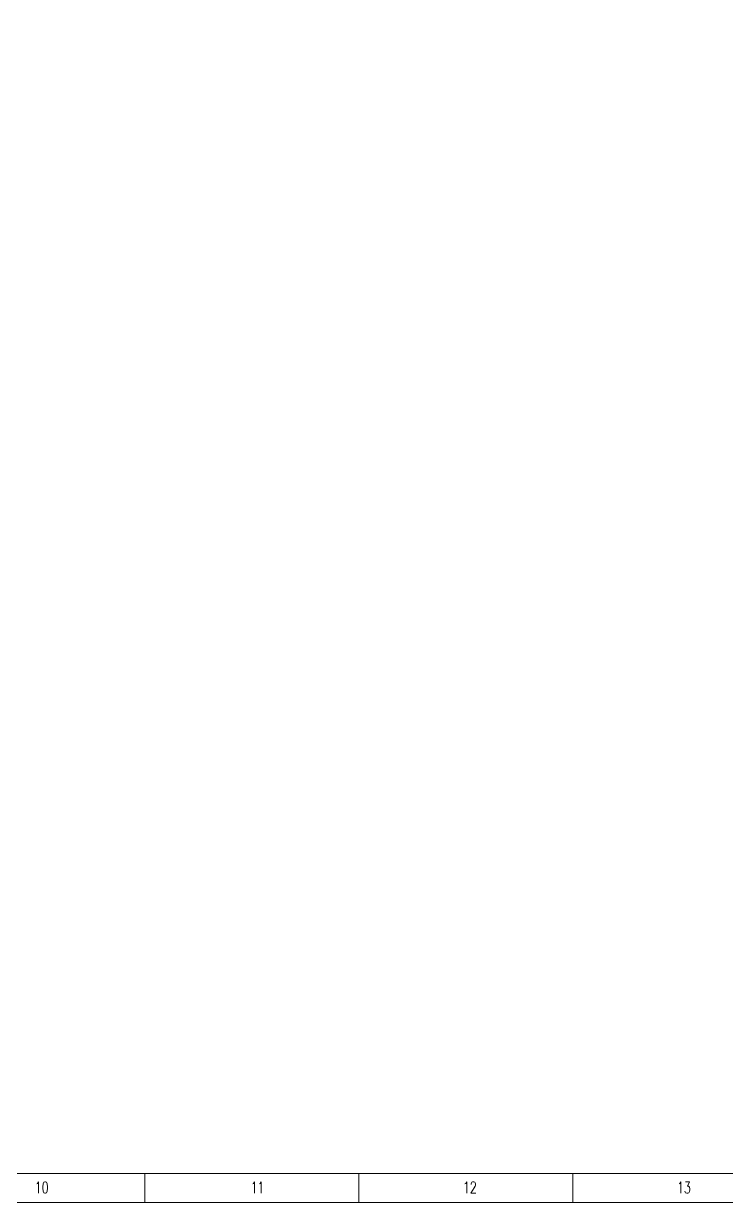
# Model space of a CAD drawing. Header units: inches. Extents: x -1128 to 651, y 96 to 845.
# Drawn here: x 531.4 to 591.1, y 638.9 to 739 of the extents above; entities that cross this region are included whole.
import ezdxf

# ---------------------------------------------------------------- set-up
doc = ezdxf.new("R2010")
doc.units = ezdxf.units.IN
doc.header["$MEASUREMENT"] = 0
doc.layers.add('Cables', color=7, linetype='Continuous', lineweight=0)
doc.styles.add('TEG BORDER', font='txt_qlt.shx', dxfattribs={"width": 0.7, "bigfont": 'hztxt.shx'})

# ---------------------------------------------------------------- blocks, each defined once
blk = doc.blocks.new('TEG BORDER A2')
at = {"linetype": 'Continuous'}
blk.add_line((5, 5), (489, 5), dxfattribs=at)
for p, q in [((371.25, 0), (371.25, 5)), ((408.37, 0), (408.37, 5)), ((445.5, 0), (445.5, 5))]:
    blk.add_line(p, q)
at = {"color": 5, "lineweight": 15}
blk.add_lwpolyline([(0, 420), (594, 420), (594, 0), (0, 0)], close=True, dxfattribs=at)
blk.add_lwpolyline([(5, 415), (589, 415), (589, 5), (5, 5)], close=True)
at = {"char_height": 2, "width": 2, "attachment_point": 7, "style": 'TEG BORDER'}
for s, insert in [('\\pi2.2204e-016;10', (352.17, 1.59)), ('\\pi0.3;11', (389.3, 1.59)), ('\\pi2.2204e-016;12', (426.42, 1.59)), ('\\pi2.2204e-016;13', (463.55, 1.59))]:
    blk.add_mtext(s, dxfattribs=dict(at, insert=insert))

msp = doc.modelspace()

# ---------------------------------------------------------------- block references
at = {"layer": 'Cables', "color": 0, "xscale": 0.4897326461023622, "yscale": 0.4897326461023622, "zscale": 0.4897326461023622}
msp.add_blockref('TEG BORDER A2', (359.92, 638.86), dxfattribs=at)

doc.saveas('drawing.dxf')
